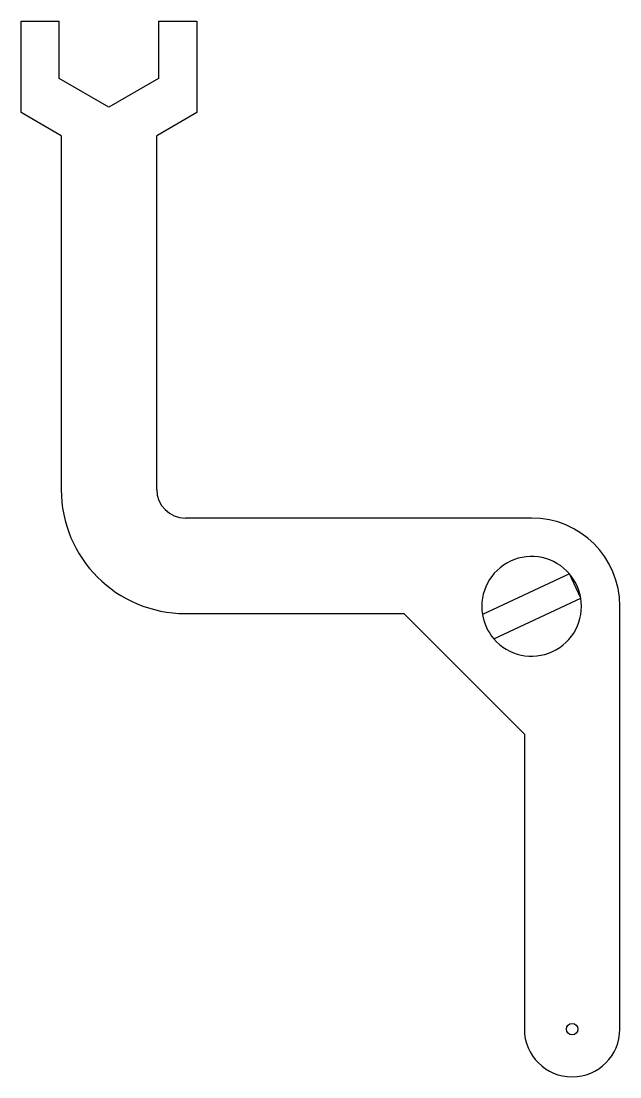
# Model space of a CAD drawing. Header units: millimetres. Extents: x 12 to 74, y -49 to 61.
import ezdxf

# ---------------------------------------------------------------- set-up
doc = ezdxf.new("R2010")
doc.units = ezdxf.units.MM
doc.layers.add('Shape2DView016', color=7, linetype='CONTINUOUS')

msp = doc.modelspace()

# ---------------------------------------------------------------- linework, layer by layer
at = {"layer": 'Shape2DView016'}
for p, q in [((11.8025, 60.9974), (15.8025, 60.9974)), ((11.8025, 51.42), (11.8025, 60.9974)), ((15.8025, 54.9974), (15.8025, 60.9974)), ((26.1948, 60.9974), (30.1948, 60.9974)), ((26.1948, 60.9974), (26.1948, 54.9974)), ((30.1948, 60.9974), (30.1948, 51.42)), ((20.9986, 51.9974), (15.8025, 54.9974)), ((26.1948, 54.9974), (20.9986, 51.9974)), ((15.9986, 48.9974), (11.8025, 51.42)), ((30.1948, 51.42), (25.9986, 48.9974)), ((15.9986, 48.9974), (15.9986, 11.9974)), ((25.9986, 11.9974), (25.9986, 48.9974)), ((65.2413, 8.99735), (28.9986, 8.99735)), ((69.2038, 3.1472), (60.0954, -1.10012)), ((70.3871, 0.609537), (69.2038, 3.1472)), ((61.2787, -3.63778), (70.3871, 0.609537)), ((28.9986, -1.00265), (51.8565, -1.00265)), ((64.4839, -13.6301), (51.8565, -1.00265)), ((74.4839, -44.4879), (74.4839, -0.245289)), ((64.4839, -13.6301), (64.4839, -44.4879))]:
    msp.add_line(p, q, dxfattribs=at)
msp.add_circle((69.4839, -44.4879), 0.6, dxfattribs=at)
for centre, radius, start, end in [((28.9986, 11.9974), 13, 180, -90), ((28.9986, 11.9974), 3, 180, -90), ((65.2413, -0.245289), 9.24264, 0, 90), ((65.2413, -0.245289), 5.21638, 115, -170.568), ((65.2413, -0.245289), 5.21638, 40.5682, 115), ((65.2413, -0.245289), 5.21638, 9.43179, 40.5682), ((65.2413, -0.245289), 5.21638, -139.432, 9.43179), ((65.2413, -0.245289), 5.21638, -170.568, -139.432), ((69.4839, -44.4879), 5, 180, 0)]:
    msp.add_arc(centre, radius, start, end, dxfattribs=at)

doc.saveas('drawing.dxf')
